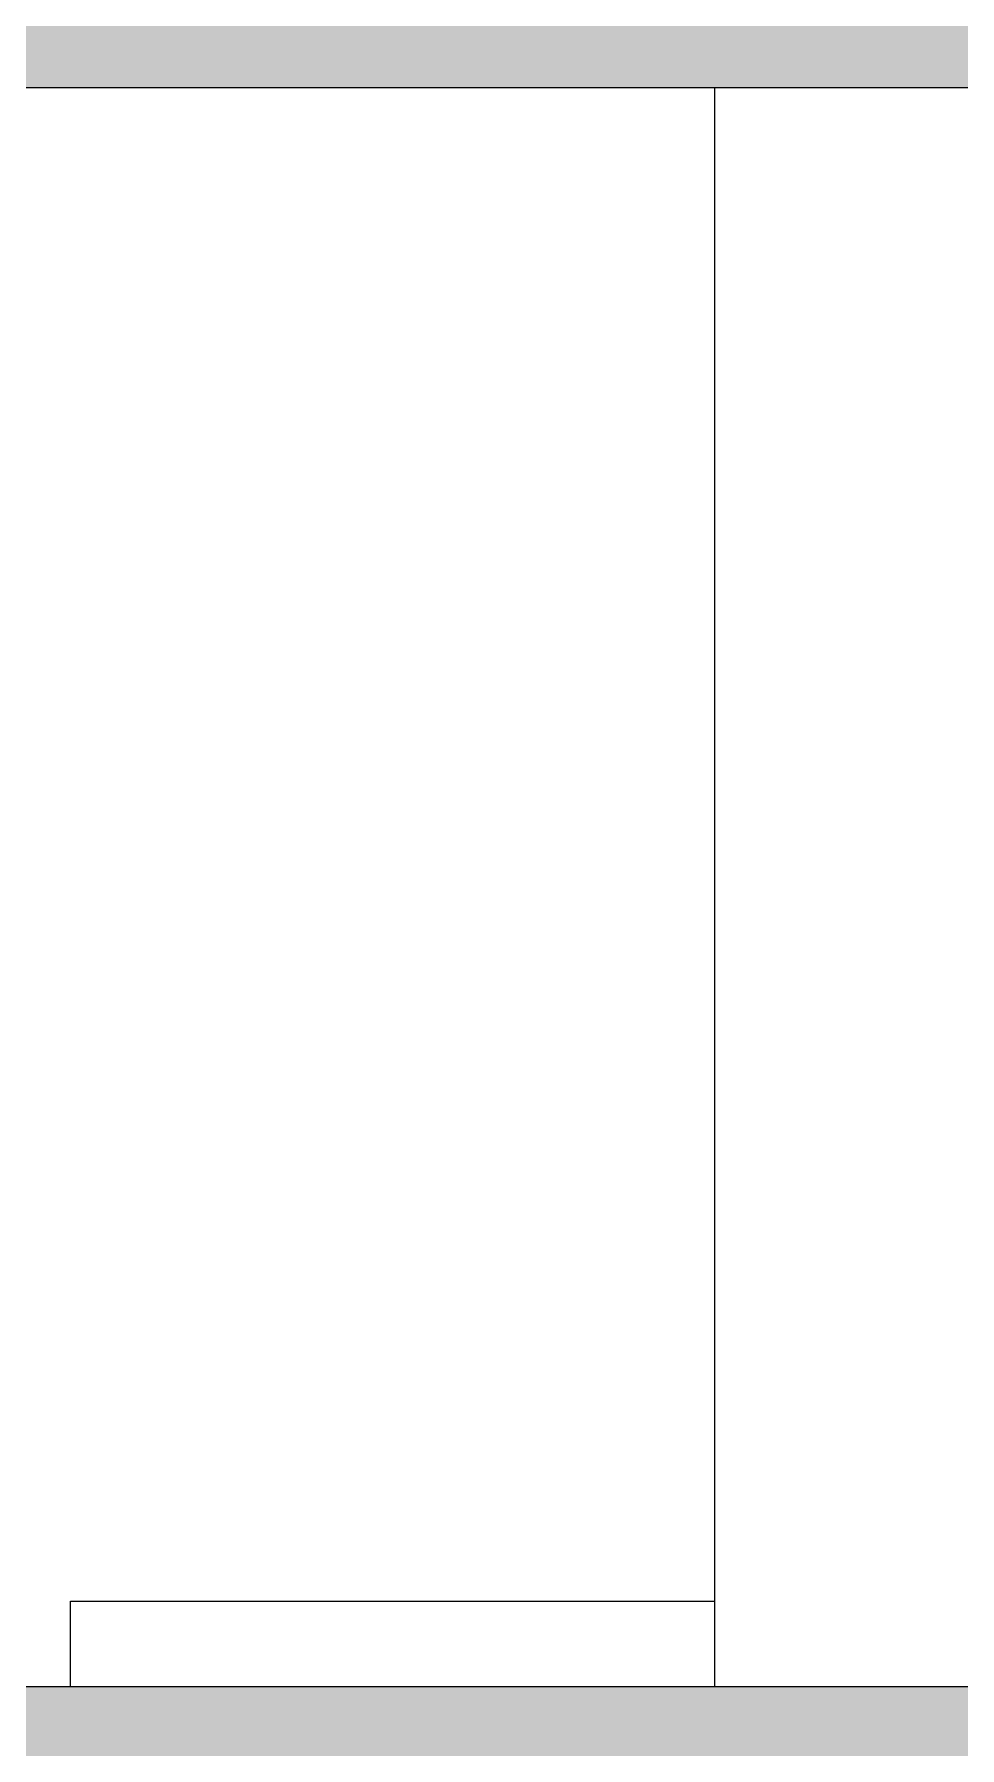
# Model space of a CAD drawing. Header units: metres. Extents: x -35.7 to 3.2, y -7 to 21.5.
# Drawn here: x -10.703 to -8.979, y -0.423 to 2.77 of the extents above; entities that cross this region are included whole.
import ezdxf

# ---------------------------------------------------------------- set-up
doc = ezdxf.new("R2010")
doc.units = ezdxf.units.M
doc.header["$MEASUREMENT"] = 0
for name, color, linetype in [('F_Schnitt F RB_1_120 Wand Innen tragend', 7, 'Continuous'), ('F_Schnitt F RB_1_210 Decke', 7, 'Continuous'), ('F_Schnitt F RB_1_270 Deckendurchbruchsymbol', 7, 'Continuous')]:
    doc.layers.add(name, color=color, linetype=linetype)

msp = doc.modelspace()

# ---------------------------------------------------------------- hatches: boundary and pattern name
at = {"layer": 'F_Schnitt F RB_1_210 Decke', "linetype": 'Continuous', "lineweight": 0, "true_color": 0x000000}
for points in [[(-14.87, 2.67), (-0.71, 2.67), (-0.71, 2.87), (-14.87, 2.87)], [(-14.47, -0.51), (-6.225, -0.51), (-6.225, -0.31), (-14.47, -0.31)]]:
    msp.add_hatch(color=18, dxfattribs=at).paths.add_polyline_path(points)

# ---------------------------------------------------------------- linework, layer by layer
at = {"layer": 'F_Schnitt F RB_1_120 Wand Innen tragend', "color": 7, "linetype": 'Continuous', "lineweight": 18, "ltscale": 1000}
msp.add_line((-9.435, -0.15), (-9.435, 2.67), dxfattribs=at)
at = {"layer": 'F_Schnitt F RB_1_210 Decke', "color": 7, "linetype": 'Continuous', "lineweight": 25, "ltscale": 1000}
for p, q in [((-3.11, 2.67), (-14.69, 2.67)), ((-6.225, -0.31), (-14.47, -0.31))]:
    msp.add_line(p, q, dxfattribs=at)
at = {"layer": 'F_Schnitt F RB_1_270 Deckendurchbruchsymbol', "color": 7, "linetype": 'Continuous', "lineweight": 13, "ltscale": 1000}
for p, q in [((-10.635, -0.15), (-9.435, -0.15)), ((-10.635, -0.31), (-10.635, -0.15)), ((-9.435, -0.31), (-9.435, -0.15))]:
    msp.add_line(p, q, dxfattribs=at)

doc.saveas('drawing.dxf')
